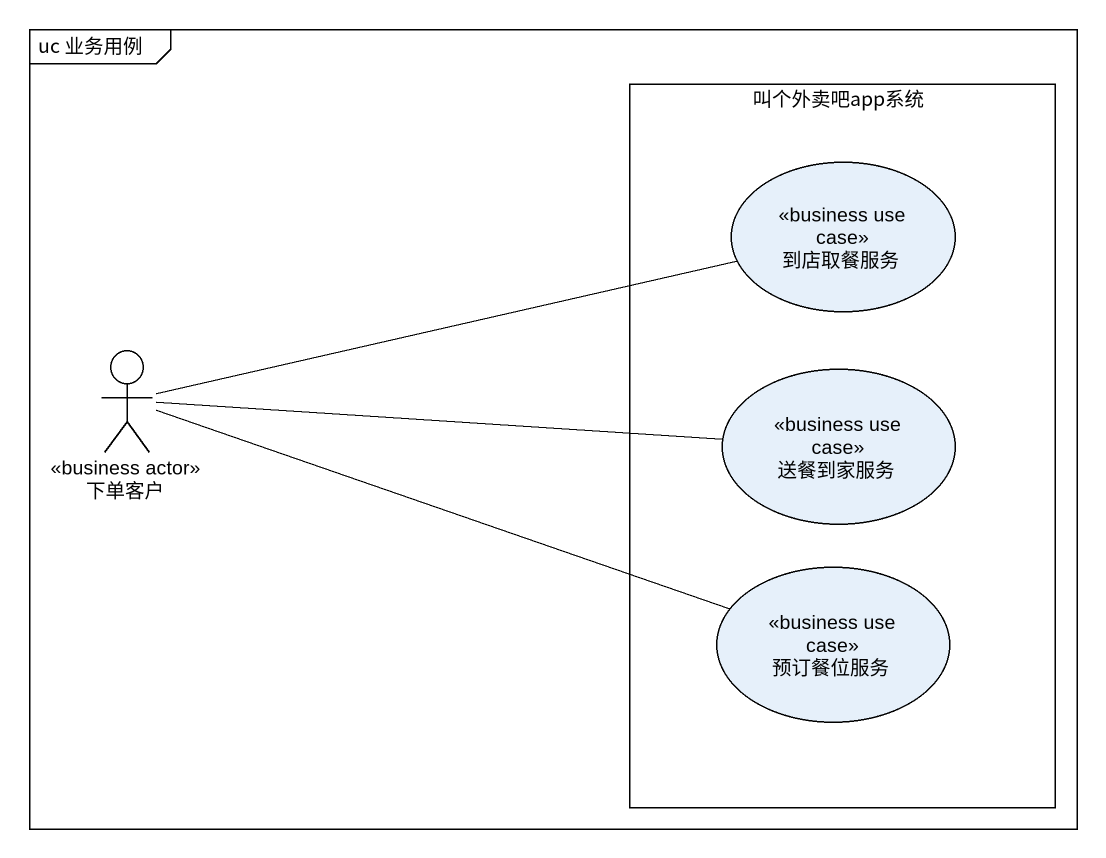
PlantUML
@startuml
mainframe uc 业务用例
rectangle 叫个外卖吧app系统 {
  usecase 到店取餐服务 <<business use case>>
  usecase 送餐到家服务 <<business use case>>
  usecase 预订餐位服务 <<business use case>>
}
actor 下单客户 <<business actor>>
下单客户 -right- 到店取餐服务
下单客户 -right- 送餐到家服务
下单客户 -right- 预订餐位服务
@enduml
